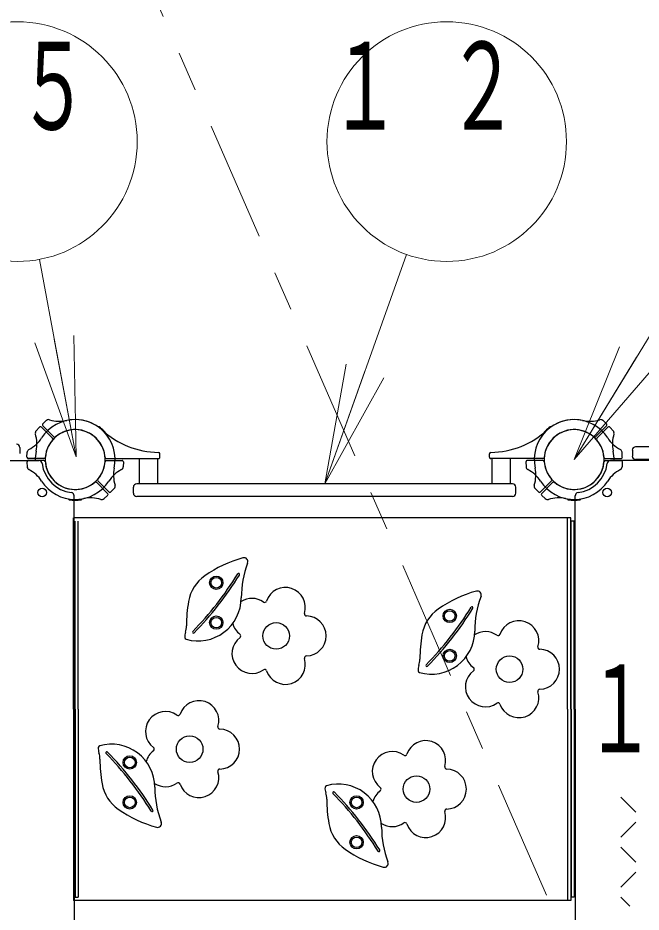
# Model space of a CAD drawing. Units: millimetres on the paper. Extents: x -385 to 0, y -594 to 267.
# Drawn here: x -214.44 to -198.83, y 179 to 201.39 of the extents above; entities that cross this region are included whole.
import ezdxf

# ---------------------------------------------------------------- set-up
doc = ezdxf.new("R2010")
doc.units = ezdxf.units.MM
doc.linetypes.add('USER2', pattern=[6, 3, -1, 1, -1])
doc.layers.add('1_60', color=7, linetype='Continuous', lineweight=25)
doc.styles.add('ＭＳ ゴシック', font='')
doc.styles.get('ＭＳ ゴシック').set_extended_font_data('MS Gothic')

msp = doc.modelspace()

# ---------------------------------------------------------------- linework, layer by layer
at = {"layer": '1_60', "linetype": 'USER2', "lineweight": 13}
msp.add_line((-212, 204.177), (-200.506, 177.833), dxfattribs=at)
at = {"layer": '1_60', "lineweight": 13}
for p, q in [((-200.506, 190.333), (-197.209, 195.734)), ((-212.979, 190.4), (-213.901, 195.345)), ((-206.756, 189.724), (-204.706, 195.469)), ((-212.979, 190.4), (-214.02, 193.258)), ((-212.979, 190.4), (-213.529, 193.35)), ((-213.037, 193.441), (-212.979, 190.4)), ((-200.506, 190.333), (-199.37, 193.154)), ((-200.506, 190.333), (-198.943, 192.893)), ((-206.756, 189.724), (-206.219, 192.718)), ((-198.516, 192.633), (-200.506, 190.333)), ((-206.756, 189.724), (-205.748, 192.55)), ((-205.277, 192.382), (-206.756, 189.724)), ((-198.963, 181.501), (-199.338, 181.876)), ((-198.963, 181.251), (-199.338, 180.876)), ((-198.963, 180.251), (-199.338, 180.626)), ((-198.963, 180.001), (-199.338, 179.626)), ((-199.115, 179.153), (-199.338, 179.376))]:
    msp.add_line(p, q, dxfattribs=at)
at = {"layer": '1_60', "color": 2}
for p, q in [((-213.817, 191.228), (-213.722, 191.318)), ((-199.695, 191.228), (-199.791, 191.318)), ((-213.902, 191.144), (-213.991, 191.048)), ((-213.576, 190.867), (-213.854, 191.145)), ((-213.541, 190.903), (-213.818, 191.18)), ((-199.971, 190.903), (-199.694, 191.18)), ((-199.936, 190.867), (-199.658, 191.145)), ((-199.61, 191.144), (-199.521, 191.048)), ((-214.214, 190.392), (-214.209, 190.514)), ((-213.788, 190.358), (-214.18, 190.358)), ((-212.225, 190.358), (-210.916, 190.358)), ((-210.882, 190.393), (-210.887, 190.48)), ((-202.63, 190.393), (-202.626, 190.48)), ((-201.287, 190.358), (-202.597, 190.358)), ((-199.725, 190.358), (-199.332, 190.358)), ((-199.299, 190.392), (-199.303, 190.514)), ((-214.214, 190.273), (-214.209, 190.142)), ((-213.788, 190.308), (-214.18, 190.308)), ((-212.225, 190.308), (-211.833, 190.308)), ((-211.799, 190.273), (-211.803, 190.152)), ((-201.713, 190.273), (-201.709, 190.152)), ((-201.287, 190.308), (-201.68, 190.308)), ((-199.725, 190.308), (-199.332, 190.308)), ((-199.299, 190.273), (-199.304, 190.142)), ((-212.471, 189.763), (-212.194, 189.485)), ((-212.436, 189.798), (-212.158, 189.52)), ((-201.076, 189.798), (-201.354, 189.52)), ((-201.041, 189.763), (-201.318, 189.485)), ((-212.194, 189.437), (-212.283, 189.354)), ((-212.11, 189.521), (-212.028, 189.61)), ((-201.402, 189.521), (-201.485, 189.61)), ((-201.318, 189.437), (-201.229, 189.354))]:
    msp.add_line(p, q, dxfattribs=at)
at = {"layer": '1_60'}
for p, q in [((-212.427, 191.148), (-212.425, 191.15)), ((-201.086, 191.148), (-201.087, 191.15)), ((-212.191, 190.912), (-212.189, 190.914)), ((-201.321, 190.912), (-201.323, 190.914)), ((-214.395, 190.634), (-214.395, 190.484)), ((-199.048, 190.566), (-199.048, 190.416)), ((-189.548, 190.649), (-198.965, 190.649)), ((-211.4, 190.358), (-211.4, 189.725)), ((-210.946, 190.358), (-210.946, 189.725)), ((-202.566, 190.358), (-202.566, 189.725)), ((-202.113, 190.358), (-202.113, 189.725)), ((-189.548, 190.333), (-198.965, 190.333)), ((-202.048, 189.725), (-211.465, 189.725)), ((-211.548, 189.491), (-211.548, 189.641)), ((-201.965, 189.491), (-201.965, 189.641)), ((-213.173, 189.347), (-213.173, 189.344)), ((-212.84, 189.347), (-212.84, 189.344)), ((-202.048, 189.408), (-211.465, 189.408)), ((-200.673, 189.347), (-200.673, 189.344)), ((-200.339, 189.347), (-200.339, 189.344)), ((-200.593, 188.874), (-213.047, 188.874)), ((-213.047, 184.083), (-213.047, 188.874)), ((-212.931, 188.874), (-213.006, 188.874)), ((-213.006, 184.083), (-213.006, 188.791)), ((-212.931, 184.083), (-212.931, 188.791)), ((-200.671, 184.083), (-200.671, 188.874)), ((-200.593, 184.083), (-200.593, 188.874)), ((-200.581, 184.083), (-200.581, 188.791)), ((-200.506, 188.791), (-200.581, 188.791)), ((-200.506, 184.083), (-200.506, 188.791)), ((-213.047, 184.083), (-213.047, 179.291)), ((-213.006, 184.083), (-213.006, 179.374)), ((-212.931, 184.083), (-212.931, 179.374)), ((-200.671, 184.083), (-200.671, 179.291)), ((-200.593, 184.083), (-200.593, 179.291)), ((-200.581, 184.083), (-200.581, 179.374)), ((-200.506, 184.083), (-200.506, 179.374)), ((-213.006, 179.374), (-212.931, 179.374)), ((-200.506, 179.374), (-200.581, 179.374)), ((-200.593, 179.291), (-213.047, 179.291)), ((-212.931, 179.291), (-213.006, 179.291))]:
    msp.add_line(p, q, dxfattribs=at)
at = {"layer": '1_60', "color": 4}
for p, q in [((-219.256, 190.308), (-213.916, 190.308)), ((-194.256, 190.308), (-199.596, 190.308)), ((-213.031, 184.082), (-213.031, 189.422)), ((-200.481, 184.082), (-200.481, 189.422)), ((-213.031, 184.082), (-213.031, 178.743)), ((-200.481, 184.082), (-200.481, 178.743))]:
    msp.add_line(p, q, dxfattribs=at)
at = {"layer": '1_60', "lineweight": 13}
for centre in [(-214.452, 198.294), (-203.698, 198.294)]:
    msp.add_circle(centre, 3, dxfattribs=at)
at = {"layer": '1_60'}
for centre, radius in [((-213.831, 189.508), 0.108), ((-199.681, 189.508), 0.108), ((-209.471, 187.249), 0.167), ((-209.471, 187.249), 0.133), ((-203.623, 186.416), 0.167), ((-203.623, 186.416), 0.133), ((-209.471, 186.249), 0.167), ((-209.471, 186.249), 0.133), ((-203.623, 185.416), 0.167), ((-203.623, 185.416), 0.133), ((-211.638, 182.749), 0.167), ((-211.638, 182.749), 0.133), ((-211.638, 181.749), 0.167), ((-211.638, 181.749), 0.133), ((-205.956, 181.749), 0.167), ((-205.956, 181.749), 0.133), ((-205.956, 180.749), 0.167), ((-205.956, 180.749), 0.133)]:
    msp.add_circle(centre, radius, dxfattribs=at)
at = {"layer": '1_60', "color": 94}
for centre in [(-207.971, 185.916), (-202.123, 185.083), (-210.138, 183.083), (-204.456, 182.083)]:
    msp.add_circle(centre, 0.333, dxfattribs=at)
at = {"layer": '1_60', "color": 2}
for centre, radius, start, end in [((-213.006, 190.333), 1, 90, 147.2728), ((-213.795, 191.204), 0.0333, 133, 225), ((-213.672, 191.25), 0.0833, 72.4588, 133), ((-213.396, 192.124), 0.833, 252.4588, 282.2728), ((-213.006, 190.333), 1, 45, 102.2728), ((-213.006, 190.333), 1, 47.7828, 90), ((-200.506, 190.333), 1, 77.7272, 135), ((-200.506, 190.333), 1, 90, 132.2172), ((-200.506, 190.333), 1, 32.7272, 90), ((-200.116, 192.124), 0.833, 257.7272, 287.5412), ((-199.84, 191.25), 0.0833, 47, 107.5412), ((-199.717, 191.204), 0.0333, 315, 47), ((-213.923, 190.999), 0.0833, 137, 197.5412), ((-213.877, 191.121), 0.0333, 45, 137), ((-213.006, 190.333), 0.75, 90, 175.7293), ((-213.006, 190.333), 0.75, 45, 130.7293), ((-213.006, 190.333), 0.75, 4.2707, 90), ((-210.879, 192.678), 2.167, 227.7828, 268.9158), ((-213.006, 190.333), 1, 347.7272, 45), ((-202.634, 192.678), 2.167, 271.0842, 312.2172), ((-200.506, 190.333), 1, 135, 192.2728), ((-200.506, 190.333), 0.75, 90, 175.7293), ((-200.506, 190.333), 0.75, 49.2707, 135), ((-200.506, 190.333), 0.75, 4.2707, 90), ((-199.635, 191.121), 0.0333, 43, 135), ((-199.589, 190.999), 0.0833, 342.4588, 43), ((-214.549, 191.324), 0.833, 297.4588, 327.2728), ((-214.797, 190.722), 0.833, 347.7272, 17.5412), ((-213.006, 190.333), 0.75, 139.2707, 225), ((-213.6, 190.844), 0.0333, 319.2707, 45), ((-213.517, 190.926), 0.0333, 225, 310.7293), ((-213.006, 190.333), 0.75, 319.2707, 45), ((-200.506, 190.333), 0.75, 135, 220.7293), ((-199.995, 190.926), 0.0333, 229.2707, 315), ((-200.506, 190.333), 0.75, 315, 40.7293), ((-199.913, 190.844), 0.0333, 135, 220.7293), ((-198.964, 191.324), 0.833, 212.7272, 242.5412), ((-198.715, 190.722), 0.833, 162.4588, 192.2728), ((-214.126, 190.511), 0.0833, 117.4588, 178), ((-214.126, 190.511), 0.0833, 117.4588, 178), ((-213.006, 190.333), 1, 167.7272, 181.4325), ((-200.506, 190.333), 1, 358.5675, 12.2728), ((-199.387, 190.511), 0.0833, 2, 62.5412), ((-199.387, 190.511), 0.0833, 2, 62.5412), ((-214.18, 190.391), 0.0333, 178, 270), ((-213.788, 190.391), 0.0333, 270, 355.7293), ((-212.225, 190.391), 0.0333, 184.2707, 270), ((-210.92, 190.478), 0.0333, 3, 88.9159), ((-210.916, 190.391), 0.0333, 270, 3), ((-202.597, 190.391), 0.0333, 177, 270), ((-202.592, 190.478), 0.0333, 91.0841, 177), ((-201.287, 190.391), 0.0333, 270, 355.7293), ((-199.725, 190.391), 0.0333, 184.2707, 270), ((-199.332, 190.391), 0.0333, 270, 2), ((-214.18, 190.275), 0.0333, 90, 182), ((-214.126, 190.155), 0.0833, 182, 242.5412), ((-213.788, 190.275), 0.0333, 4.2707, 90), ((-213.006, 190.333), 0.75, 184.2707, 270), ((-213.006, 190.333), 0.75, 270, 355.7293), ((-212.225, 190.275), 0.0333, 90, 175.7293), ((-211.214, 189.943), 0.833, 167.7272, 197.5412), ((-211.887, 190.155), 0.0833, 297.4588, 358), ((-211.833, 190.275), 0.0333, 358, 90), ((-201.68, 190.275), 0.0333, 90, 182), ((-201.626, 190.155), 0.0833, 182, 242.5412), ((-202.298, 189.943), 0.833, 342.4588, 12.2728), ((-201.287, 190.275), 0.0333, 4.2707, 90), ((-200.506, 190.333), 0.75, 184.2707, 270), ((-200.506, 190.333), 0.75, 270, 355.7293), ((-199.725, 190.275), 0.0333, 90, 175.7293), ((-199.387, 190.155), 0.0833, 297.4588, 358), ((-199.332, 190.275), 0.0333, 358, 90), ((-214.549, 189.342), 0.833, 32.7272, 62.5412), ((-211.464, 189.342), 0.833, 117.4588, 147.2728), ((-202.048, 189.342), 0.833, 32.7272, 62.5412), ((-198.964, 189.342), 0.833, 117.4588, 147.2728), ((-213.006, 190.333), 1, 212.7272, 270), ((-213.006, 190.333), 0.75, 225, 310.7293), ((-213.006, 190.333), 1, 270, 327.2728), ((-212.495, 189.739), 0.0333, 45, 130.7293), ((-212.412, 189.821), 0.0333, 139.2707, 225), ((-212.088, 189.667), 0.0833, 317, 17.5412), ((-201.424, 189.667), 0.0833, 162.4588, 223), ((-200.506, 190.333), 1, 212.7272, 270), ((-201.1, 189.821), 0.0333, 315, 40.7293), ((-201.017, 189.739), 0.0333, 49.2707, 135), ((-200.506, 190.333), 0.75, 229.2707, 315), ((-200.506, 190.333), 1, 270, 327.2728), ((-212.217, 189.461), 0.0333, 313, 45), ((-212.135, 189.544), 0.0333, 225, 317), ((-201.377, 189.544), 0.0333, 223, 315), ((-201.295, 189.461), 0.0333, 135, 227), ((-213.006, 190.333), 1, 268.5675, 282.2728), ((-212.616, 188.541), 0.833, 72.4588, 102.2728), ((-212.34, 189.415), 0.0833, 252.4588, 313), ((-201.172, 189.415), 0.0833, 227, 287.5412), ((-200.896, 188.541), 0.833, 77.7272, 107.5412), ((-200.506, 190.333), 1, 257.7272, 271.4325)]:
    msp.add_arc(centre, radius, start, end, dxfattribs=at)
at = {"layer": '1_60'}
for centre, radius, start, end in [((-212.413, 191.138), 0.0167, 53.6269, 135), ((-213.006, 190.333), 1.017, 45, 53.6269), ((-213.006, 190.333), 1.017, 36.3731, 45), ((-200.506, 190.333), 1.017, 135, 143.6269), ((-200.506, 190.333), 1.017, 126.3731, 135), ((-201.099, 191.138), 0.0167, 45, 126.3731), ((-212.201, 190.926), 0.0167, 315, 36.3731), ((-201.311, 190.926), 0.0167, 143.6269, 225), ((-214.479, 190.634), 0.0833, 0, 90), ((-198.965, 190.566), 0.0833, 90, 180), ((-198.965, 190.416), 0.0833, 180, 270), ((-213.006, 190.333), 0.833, 186.7872, 263.2128), ((-200.506, 190.333), 0.833, 276.7872, 353.2128), ((-211.465, 189.641), 0.0833, 90, 180), ((-202.048, 189.641), 0.0833, 360, 90), ((-211.465, 189.491), 0.0833, 180, 270), ((-202.048, 189.491), 0.0833, 270, 360), ((-213.156, 189.344), 0.0167, 180, 261.3731), ((-213.006, 190.333), 1.017, 261.3731, 270), ((-213.006, 190.333), 1.017, 270, 278.6269), ((-212.856, 189.344), 0.0167, 278.6269, 360), ((-200.656, 189.344), 0.0167, 180, 261.3731), ((-200.506, 190.333), 1.017, 261.3731, 270), ((-200.506, 190.333), 1.017, 270, 278.6269), ((-200.356, 189.344), 0.0167, 278.6269, 360)]:
    msp.add_arc(centre, radius, start, end, dxfattribs=at)
at = {"layer": '1_60', "color": 4}
for centre, start, end in [((-213.916, 190.224), 6.7872, 90), ((-199.596, 190.224), 90, 173.2128), ((-213.114, 189.422), 0, 83.2128), ((-200.398, 189.422), 96.7872, 180)]:
    msp.add_arc(centre, 0.0833, start, end, dxfattribs=at)
at = {"layer": '1_60', "color": 94}
for centre, radius, start, end in [((-208.027, 184.973), 3, 104.9842, 125.2836), ((-208.777, 187.777), 0.0979, 339.3635, 104.9842), ((-206.346, 186.861), 2.5, 159.3635, 179.7848), ((-209.182, 186.606), 1, 125.2836, 169.876), ((-216.001, 191.839), 8.309, 315.6146, 328.2576), ((-216.001, 191.839), 8.358, 315.6146, 328.2576), ((-208.914, 187.455), 0.025, 328.2576, 148.2576), ((-207.739, 186.629), 0.5, 342.724, 161.276), ((-202.179, 184.14), 3, 104.9842, 125.2836), ((-202.929, 186.943), 0.0979, 339.3635, 104.9842), ((-209.93, 186.874), 1.083, 254.1244, 359.7848), ((-206.885, 186.196), 3.333, 169.876, 180.4102), ((-208.578, 186.357), 0.5, 54.724, 123.0543), ((-208.26, 186.806), 0.05, 234.724, 341.276), ((-200.498, 186.028), 2.5, 159.3635, 179.7848), ((-203.334, 185.772), 1, 125.2836, 169.876), ((-210.152, 191.006), 8.309, 315.6146, 328.2576), ((-210.152, 191.006), 8.358, 315.6146, 328.2576), ((-203.065, 186.622), 0.025, 328.2576, 148.2576), ((-207.214, 186.466), 0.05, 162.724, 269.276), ((-207.221, 185.916), 0.5, 270.724, 89.276), ((-201.891, 185.796), 0.5, 342.724, 161.276), ((-210.719, 186.168), 0.5, 341.2258, 0.4102), ((-208.578, 186.357), 0.5, 195.0436, 233.276), ((-209.93, 185.9), 0.333, 161.2258, 183.9289), ((-210.212, 185.881), 0.05, 183.9289, 254.1244), ((-210.045, 186.01), 0.025, 135.6146, 315.6146), ((-208.578, 185.475), 0.5, 126.724, 305.276), ((-208.907, 185.916), 0.05, 306.724, 53.276), ((-204.081, 186.041), 1.083, 254.1244, 359.7848), ((-201.037, 185.362), 3.333, 169.876, 180.4102), ((-202.73, 185.524), 0.5, 54.724, 123.0543), ((-202.412, 185.973), 0.05, 234.724, 341.276), ((-201.366, 185.633), 0.05, 162.724, 269.276), ((-207.214, 185.366), 0.05, 90.724, 197.276), ((-201.373, 185.083), 0.5, 270.724, 89.276), ((-207.739, 185.203), 0.5, 198.724, 17.276), ((-204.081, 185.067), 0.333, 161.2258, 183.9289), ((-204.87, 185.335), 0.5, 341.2258, 0.4102), ((-204.197, 185.177), 0.025, 135.6146, 315.6146), ((-202.73, 185.524), 0.5, 195.0436, 233.276), ((-208.26, 185.026), 0.05, 18.724, 125.276), ((-204.364, 185.047), 0.05, 183.9289, 254.1244), ((-202.73, 184.642), 0.5, 126.724, 305.276), ((-203.059, 185.083), 0.05, 306.724, 53.276), ((-201.891, 184.369), 0.5, 198.724, 17.276), ((-201.366, 184.533), 0.05, 90.724, 197.276), ((-209.906, 183.796), 0.5, 342.724, 161.276), ((-202.412, 184.193), 0.05, 18.724, 125.276), ((-210.745, 183.524), 0.5, 54.724, 233.276), ((-210.427, 183.973), 0.05, 234.724, 341.276), ((-209.381, 183.633), 0.05, 162.724, 269.276), ((-209.388, 183.083), 0.5, 270.724, 89.276), ((-212.379, 183.118), 0.05, 105.8756, 176.0711), ((-212.096, 182.124), 1.083, 0.2152, 105.8756), ((-204.224, 182.796), 0.5, 342.724, 161.276), ((-212.096, 183.099), 0.333, 176.0711, 198.7742), ((-212.885, 182.831), 0.5, 359.5898, 18.7742), ((-212.212, 182.989), 0.025, 44.3854, 224.3854), ((-218.167, 177.16), 8.309, 31.7424, 44.3854), ((-218.167, 177.16), 8.358, 31.7424, 44.3854), ((-210.745, 182.642), 0.5, 126.724, 164.9564), ((-211.074, 183.083), 0.05, 306.724, 53.276), ((-205.063, 182.524), 0.5, 54.724, 233.276), ((-204.745, 182.973), 0.05, 234.724, 341.276), ((-209.052, 182.803), 3.333, 179.5898, 190.124), ((-209.906, 182.369), 0.5, 198.724, 17.276), ((-209.381, 182.533), 0.05, 90.724, 197.276), ((-203.699, 182.633), 0.05, 162.724, 269.276), ((-203.706, 182.083), 0.5, 270.724, 89.276), ((-211.349, 182.393), 1, 190.124, 234.7164), ((-210.745, 182.642), 0.5, 236.9457, 305.276), ((-208.513, 182.138), 2.5, 180.2152, 200.6365), ((-210.427, 182.193), 0.05, 18.724, 125.276), ((-206.415, 182.099), 0.333, 176.0711, 198.7742), ((-206.697, 182.118), 0.05, 105.8756, 176.0711), ((-206.415, 181.124), 1.083, 0.2152, 105.8756), ((-205.063, 181.642), 0.5, 126.724, 164.9564), ((-205.392, 182.083), 0.05, 306.724, 53.276), ((-207.204, 181.831), 0.5, 359.5898, 18.7742), ((-203.37, 181.803), 3.333, 179.5898, 190.124), ((-206.53, 181.989), 0.025, 44.3854, 224.3854), ((-212.486, 176.16), 8.309, 31.7424, 44.3854), ((-212.486, 176.16), 8.358, 31.7424, 44.3854), ((-210.194, 184.026), 3, 234.7164, 255.0158), ((-211.08, 181.544), 0.025, 211.7424, 31.7424), ((-204.224, 181.369), 0.5, 198.724, 17.276), ((-203.699, 181.533), 0.05, 90.724, 197.276), ((-210.944, 181.222), 0.0979, 255.0158, 20.6365), ((-205.667, 181.393), 1, 190.124, 234.7164), ((-205.063, 181.642), 0.5, 236.9457, 305.276), ((-204.745, 181.193), 0.05, 18.724, 125.276), ((-202.831, 181.138), 2.5, 180.2152, 200.6365), ((-204.512, 183.026), 3, 234.7164, 255.0158), ((-205.399, 180.544), 0.025, 211.7424, 31.7424), ((-205.262, 180.222), 0.0979, 255.0158, 20.6365)]:
    msp.add_arc(centre, radius, start, end, dxfattribs=at)

# ---------------------------------------------------------------- texts
at = {"layer": '1_60', "char_height": 2.199, "style": 'ＭＳ ゴシック'}
for s, insert, attachment_point in [('\\T1.64;\\W0.6;２５', (-214.452, 200.794), 2), ('\\T1.64;\\W0.6;１２', (-203.698, 200.794), 2), ('\\T1.64;\\W0.6;１５００', (-200.256, 184.083), 4)]:
    msp.add_mtext(s, dxfattribs=dict(at, insert=insert, attachment_point=attachment_point))

doc.saveas('drawing.dxf')
